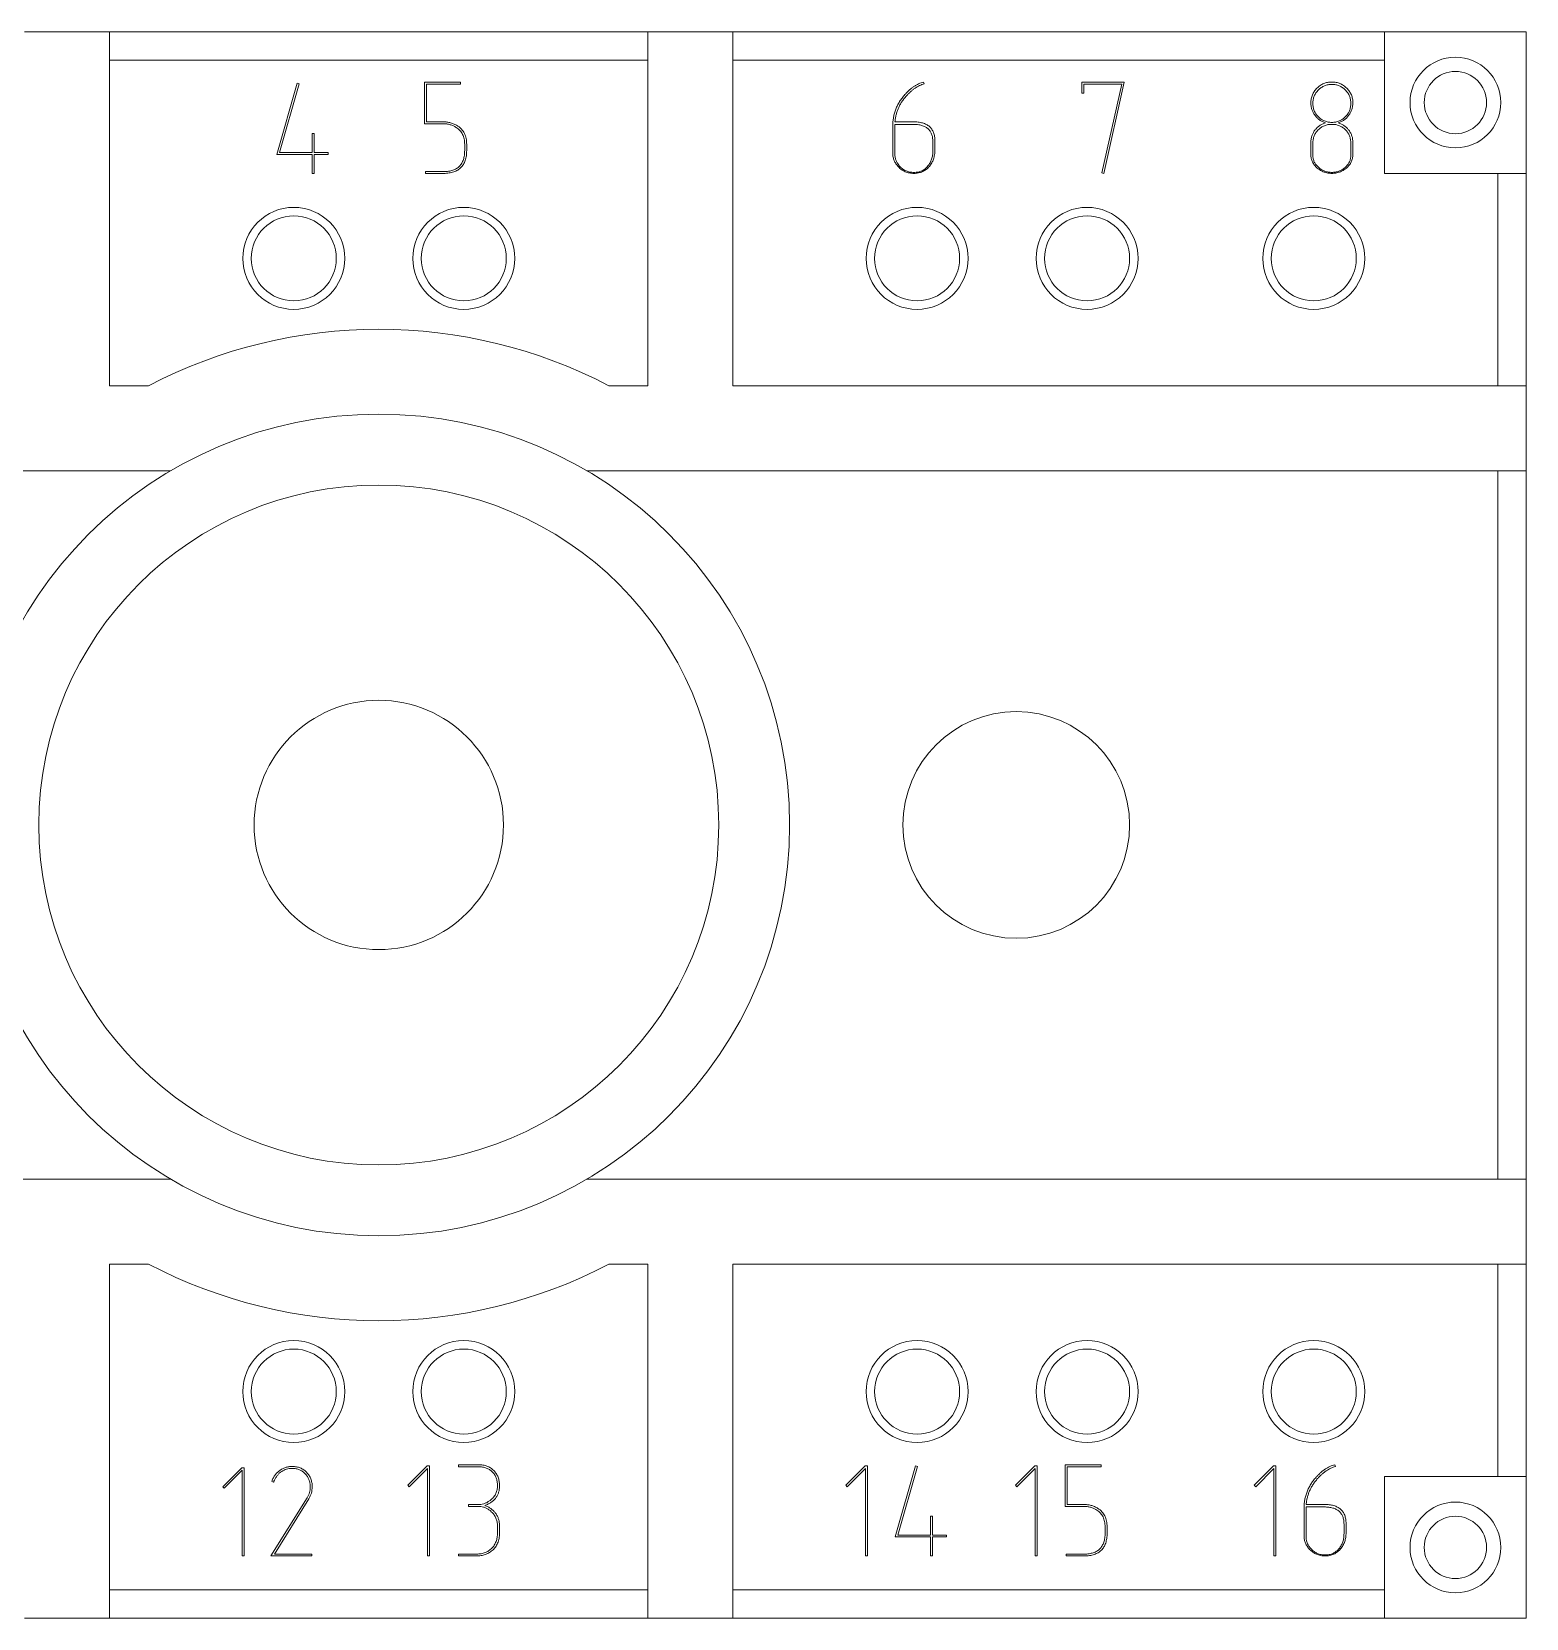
# Model space of a CAD drawing. Header units: millimetres. Extents: x 41350 to 54029, y 25852 to 34717.
# Drawn here: x 48284.49 to 48310.86, y 32006.9 to 32034.9 of the extents above; entities that cross this region are included whole.
import ezdxf

# ---------------------------------------------------------------- set-up
doc = ezdxf.new("R2010")
doc.units = ezdxf.units.MM
doc.layers.add('! NO PLOT !', color=7, linetype='Continuous', true_color=0xff75dd, plot=False)
doc.layers.add('000-PI-Oprema', color=30, linetype='Continuous', lineweight=5)

# ---------------------------------------------------------------- blocks, each defined once
blk = doc.blocks.new('SK 100 TAE 12')
at = {"layer": '000-PI-Oprema', "extrusion": (3.44509e-16, 1, -2.22045e-16)}
for p, q in [((-4.75, 14), (-6.25, 14)), ((4.75, 14), (-4.75, 14)), ((-4.75, 14), (-4.75, 13.5)), ((6.25, 14), (4.75, 14)), ((4.75, 13.5), (4.75, 14)), ((17.75, 14), (6.25, 14)), ((6.25, 14), (6.25, 13.5)), ((20.25, 14), (17.75, 14)), ((17.75, 11.5), (17.75, 14)), ((20.25, 11.5), (20.25, 14)), ((-4.75, 13.5), (-4.75, 7.75)), ((-4.75, 13.5), (4.75, 13.5)), ((4.75, 7.75), (4.75, 13.5)), ((6.25, 13.5), (6.25, 7.75)), ((6.25, 13.5), (17.75, 13.5)), ((-1.799, 11.834), (-1.44, 13.091)), ((-1.406, 13.081), (-1.754, 11.87)), ((-1.44, 13.091), (-1.406, 13.081)), ((0.809, 12.375), (0.809, 13.112)), ((0.809, 13.112), (1.445, 13.112)), ((1.445, 13.076), (0.845, 13.076)), ((0.845, 13.076), (0.845, 12.41)), ((1.445, 13.112), (1.445, 13.076)), ((9.615, 13.112), (9.625, 13.078)), ((12.408, 12.918), (12.408, 13.112)), ((12.408, 13.112), (13.155, 13.112)), ((12.444, 12.918), (12.408, 12.918)), ((12.444, 13.076), (12.444, 12.918)), ((13.111, 13.076), (12.444, 13.076)), ((12.761, 11.509), (13.111, 13.076)), ((13.155, 13.112), (12.796, 11.5)), ((1.136, 12.375), (0.809, 12.375)), ((0.845, 12.41), (1.136, 12.41)), ((9.071, 11.849), (9.071, 12.336)), ((9.108, 11.835), (9.108, 12.351)), ((9.109, 12.365), (9.427, 12.365)), ((9.11, 12.41), (9.427, 12.41)), ((-1.175, 12.204), (-1.14, 12.204)), ((-1.175, 11.87), (-1.175, 12.204)), ((-1.14, 12.204), (-1.14, 11.87)), ((9.778, 12.06), (9.778, 11.898)), ((9.814, 12.072), (9.814, 11.911)), ((16.448, 11.833), (16.448, 12.042)), ((17.191, 12.042), (17.191, 11.833)), ((-1.175, 11.834), (-1.799, 11.834)), ((-1.754, 11.87), (-1.175, 11.87)), ((-1.175, 11.5), (-1.175, 11.834)), ((-1.14, 11.87), (-0.894, 11.87)), ((-0.894, 11.834), (-1.14, 11.834)), ((-1.14, 11.834), (-1.14, 11.5)), ((-0.894, 11.87), (-0.894, 11.834)), ((1.516, 11.906), (1.516, 12.012)), ((1.552, 12.012), (1.552, 11.906)), ((16.485, 11.82), (16.485, 12.03)), ((17.155, 12.03), (17.155, 11.82)), ((-1.14, 11.5), (-1.175, 11.5)), ((0.827, 11.5), (0.827, 11.532)), ((0.827, 11.532), (1.146, 11.532)), ((1.146, 11.5), (0.827, 11.5)), ((12.796, 11.5), (12.761, 11.509)), ((20.25, 11.5), (17.75, 11.5)), ((19.75, 11.5), (19.75, 7.75)), ((20.25, 7.75), (20.25, 11.5)), ((-4.75, 7.75), (-4.062, 7.75)), ((4.062, 7.75), (4.75, 7.75)), ((6.25, 7.75), (19.75, 7.75)), ((19.75, 7.75), (20.25, 7.75)), ((20.25, 6.25), (20.25, 7.75)), ((-3.674, 6.25), (-19.75, 6.25)), ((19.75, 6.25), (3.674, 6.25)), ((20.25, 6.25), (19.75, 6.25)), ((19.75, 6.25), (19.75, -6.25)), ((20.25, -6.25), (20.25, 6.25)), ((-19.75, -6.25), (-3.674, -6.25)), ((3.674, -6.25), (19.75, -6.25)), ((19.75, -6.25), (20.25, -6.25)), ((20.25, -7.75), (20.25, -6.25)), ((-4.75, -7.75), (-4.75, -13.5)), ((-4.062, -7.75), (-4.75, -7.75)), ((4.75, -7.75), (4.062, -7.75)), ((4.75, -13.5), (4.75, -7.75)), ((19.75, -7.75), (6.25, -7.75)), ((6.25, -7.75), (6.25, -13.5)), ((20.25, -7.75), (19.75, -7.75)), ((19.75, -7.75), (19.75, -11.5)), ((20.25, -11.5), (20.25, -7.75)), ((-2.751, -11.678), (-2.417, -11.344)), ((-2.411, -11.386), (-2.728, -11.703)), ((-2.417, -11.344), (-2.376, -11.344)), ((-2.411, -12.9), (-2.411, -11.386)), ((-2.376, -11.344), (-2.376, -12.9)), ((0.511, -11.654), (0.852, -11.313)), ((0.858, -11.356), (0.535, -11.679)), ((0.852, -11.313), (0.894, -11.313)), ((0.858, -12.9), (0.858, -11.356)), ((0.894, -11.313), (0.894, -12.9)), ((1.408, -11.326), (1.408, -11.29)), ((1.408, -11.29), (1.76, -11.29)), ((1.76, -11.326), (1.408, -11.326)), ((8.242, -11.654), (8.582, -11.313)), ((8.588, -11.356), (8.266, -11.679)), ((8.582, -11.313), (8.624, -11.313)), ((8.588, -12.9), (8.588, -11.356)), ((8.624, -11.313), (8.624, -12.9)), ((9.115, -12.566), (9.474, -11.313)), ((9.507, -11.323), (9.161, -12.531)), ((9.474, -11.313), (9.507, -11.323)), ((11.234, -11.654), (11.575, -11.313)), ((11.581, -11.356), (11.258, -11.679)), ((11.575, -11.313), (11.617, -11.313)), ((11.581, -12.9), (11.581, -11.356)), ((11.617, -11.313), (11.617, -12.9)), ((12.112, -12.026), (12.112, -11.29)), ((12.112, -11.29), (12.747, -11.29)), ((12.747, -11.326), (12.148, -11.326)), ((12.148, -11.326), (12.148, -11.991)), ((12.747, -11.29), (12.747, -11.326)), ((15.451, -11.654), (15.791, -11.313)), ((15.797, -11.356), (15.475, -11.679)), ((15.791, -11.313), (15.833, -11.313)), ((15.797, -12.9), (15.797, -11.356)), ((15.833, -11.313), (15.833, -12.9)), ((16.872, -11.29), (16.881, -11.324)), ((-2.728, -11.703), (-2.751, -11.678)), ((-1.856, -11.6), (-1.889, -11.589)), ((0.535, -11.679), (0.511, -11.654)), ((8.266, -11.679), (8.242, -11.654)), ((11.258, -11.679), (11.234, -11.654)), ((15.475, -11.679), (15.451, -11.654)), ((20.25, -11.5), (17.75, -11.5)), ((17.75, -11.5), (17.75, -14)), ((20.25, -14), (20.25, -11.5)), ((-1.904, -12.9), (-1.264, -11.874)), ((-1.235, -11.891), (-1.842, -12.868)), ((1.584, -12.026), (1.584, -11.991)), ((1.584, -11.991), (1.801, -11.991)), ((1.801, -12.026), (1.584, -12.026)), ((12.439, -12.026), (12.112, -12.026)), ((12.148, -11.991), (12.439, -11.991)), ((16.366, -12.036), (16.684, -12.036)), ((16.367, -11.991), (16.684, -11.991)), ((9.738, -12.198), (9.773, -12.198)), ((9.738, -12.531), (9.738, -12.198)), ((9.773, -12.198), (9.773, -12.531)), ((16.329, -12.552), (16.329, -12.065)), ((16.365, -12.565), (16.365, -12.05)), ((2.095, -12.495), (2.095, -12.373)), ((2.131, -12.373), (2.131, -12.495)), ((9.738, -12.566), (9.115, -12.566)), ((9.161, -12.531), (9.738, -12.531)), ((9.738, -12.9), (9.738, -12.566)), ((9.773, -12.531), (10.019, -12.531)), ((10.019, -12.566), (9.773, -12.566)), ((9.773, -12.566), (9.773, -12.9)), ((10.019, -12.531), (10.019, -12.566)), ((12.818, -12.495), (12.818, -12.388)), ((12.854, -12.388), (12.854, -12.495)), ((17.034, -12.34), (17.034, -12.503)), ((17.07, -12.328), (17.07, -12.49)), ((-1.842, -12.868), (-1.181, -12.868)), ((-1.181, -12.868), (-1.181, -12.9)), ((1.408, -12.9), (1.408, -12.868)), ((1.408, -12.868), (1.726, -12.868)), ((12.13, -12.9), (12.13, -12.868)), ((12.13, -12.868), (12.448, -12.868)), ((-2.376, -12.9), (-2.411, -12.9)), ((-1.181, -12.9), (-1.904, -12.9)), ((0.894, -12.9), (0.858, -12.9)), ((1.726, -12.9), (1.408, -12.9)), ((8.624, -12.9), (8.588, -12.9)), ((9.773, -12.9), (9.738, -12.9)), ((11.617, -12.9), (11.581, -12.9)), ((12.448, -12.9), (12.13, -12.9)), ((15.833, -12.9), (15.797, -12.9)), ((4.75, -13.5), (-4.75, -13.5)), ((-4.75, -13.5), (-4.75, -14)), ((4.75, -14), (4.75, -13.5)), ((17.75, -13.5), (6.25, -13.5)), ((6.25, -13.5), (6.25, -14)), ((-6.25, -14), (-4.75, -14)), ((-4.75, -14), (4.75, -14)), ((4.75, -14), (6.25, -14)), ((6.25, -14), (17.75, -14)), ((17.75, -14), (20.25, -14))]:
    blk.add_line(p, q, dxfattribs=at)
at = {"layer": '000-PI-Oprema', "extrusion": (-9.86076e-32, -2.22045e-16, -1)}
for centre, radius in [((-19, 12.75), 0.8), ((1.5, 10), 0.9), ((-1.5, 10), 0.9), ((-9.5, 10), 0.9), ((-12.5, 10), 0.9), ((-16.5, 10), 0.9), ((-16.5, 10), 0.75), ((0, 0), 7.25), ((0, 0), 6), ((-11.25, 0), 2), ((1.5, -10), 0.9), ((-1.5, -10), 0.9), ((-9.5, -10), 0.9), ((-12.5, -10), 0.9), ((-16.5, -10), 0.9), ((-16.5, -10), 0.75), ((-19, -12.75), 0.8)]:
    blk.add_circle(centre, radius, dxfattribs=at)
at = {"layer": '000-PI-Oprema', "extrusion": (-7.39557e-32, -2.22045e-16, -1)}
for centre, radius in [((-19, 12.75), 0.55), ((0, 0), 2.2), ((-19, -12.75), 0.55)]:
    blk.add_circle(centre, radius, dxfattribs=at)
at = {"layer": '000-PI-Oprema', "extrusion": (-1.2326e-31, -2.22045e-16, -1)}
for centre in [(1.5, 10), (-1.5, 10), (-9.5, 10), (-12.5, 10), (1.5, -10), (-1.5, -10), (-9.5, -10), (-12.5, -10)]:
    blk.add_circle(centre, 0.75, dxfattribs=at)
at = {"layer": '000-PI-Oprema', "extrusion": (-4.93038e-32, -2.22045e-16, -1)}
blk.add_arc((0, 0), 8.75, 62.3396, 117.6604, dxfattribs=at)
at = {"layer": '000-PI-Oprema', "extrusion": (-9.86076e-32, -2.22045e-16, -1)}
blk.add_arc((0, 0), 8.75, 242.3396, 297.6604, dxfattribs=at)
at = {"layer": '000-PI-Oprema'}
for points, knots in [([(9.071, 12.336), (9.072, 12.362), (9.073, 12.413), (9.083, 12.489), (9.1, 12.562), (9.124, 12.633), (9.153, 12.702), (9.19, 12.768), (9.233, 12.831), (9.267, 12.87), (9.284, 12.89)], [0, 0, 0, 0, 0.0000780546, 0.0001542121, 0.000229115, 0.0003034386, 0.0003777309, 0.0004526204, 0.0005291195, 0.0006074634, 0.0006074634, 0.0006074634, 0.0006074634]), ([(9.284, 12.89), (9.296, 12.904), (9.321, 12.932), (9.361, 12.969), (9.401, 13.003), (9.442, 13.033), (9.484, 13.058), (9.527, 13.08), (9.57, 13.099), (9.6, 13.107), (9.615, 13.112)], [0, 0, 0, 0, 0.0000565103, 0.0001107507, 0.0001629673, 0.0002135808, 0.0002624314, 0.0003101649, 0.0003567596, 0.0004030344, 0.0004030344, 0.0004030344, 0.0004030344]), ([(9.625, 13.078), (9.611, 13.074), (9.584, 13.066), (9.544, 13.049), (9.503, 13.028), (9.464, 13.003), (9.425, 12.975), (9.386, 12.943), (9.348, 12.906), (9.323, 12.88), (9.311, 12.867)], [0, 0, 0, 0, 0.0000423216, 0.0000857842, 0.000130749, 0.0001770175, 0.000225168, 0.000275435, 0.0003280242, 0.0003831158, 0.0003831158, 0.0003831158, 0.0003831158]), ([(16.448, 12.743), (16.449, 12.755), (16.449, 12.78), (16.454, 12.816), (16.463, 12.851), (16.475, 12.885), (16.49, 12.917), (16.509, 12.948), (16.531, 12.976), (16.548, 12.994), (16.556, 13.003)], [0, 0, 0, 0, 0.0000372154, 0.000073322, 0.0001087061, 0.0001436442, 0.0001786246, 0.0002138693, 0.0002496423, 0.0002866323, 0.0002866323, 0.0002866323, 0.0002866323]), ([(16.485, 12.735), (16.485, 12.747), (16.485, 12.769), (16.49, 12.802), (16.497, 12.834), (16.508, 12.865), (16.522, 12.894), (16.539, 12.922), (16.558, 12.948), (16.574, 12.964), (16.581, 12.972)], [0, 0, 0, 0, 0.0000340589, 0.0000670028, 0.0000990835, 0.0001310374, 0.0001625765, 0.0001945247, 0.000226871, 0.0002601457, 0.0002601457, 0.0002601457, 0.0002601457]), ([(16.556, 13.003), (16.565, 13.012), (16.583, 13.029), (16.613, 13.051), (16.644, 13.07), (16.676, 13.085), (16.71, 13.097), (16.745, 13.106), (16.782, 13.11), (16.807, 13.111), (16.82, 13.112)], [0, 0, 0, 0, 0.0000377726, 0.0000746147, 0.0001105391, 0.0001463313, 0.0001820952, 0.0002183211, 0.0002552866, 0.0002933792, 0.0002933792, 0.0002933792, 0.0002933792]), ([(16.581, 12.972), (16.59, 12.98), (16.606, 12.996), (16.633, 13.015), (16.66, 13.033), (16.69, 13.046), (16.721, 13.057), (16.752, 13.065), (16.786, 13.07), (16.808, 13.07), (16.82, 13.07)], [0, 0, 0, 0, 0.0000338659, 0.0000667961, 0.0000990176, 0.0001312813, 0.0001629937, 0.0001955895, 0.0002286265, 0.0002627818, 0.0002627818, 0.0002627818, 0.0002627818]), ([(16.82, 13.112), (16.832, 13.111), (16.857, 13.111), (16.894, 13.105), (16.929, 13.097), (16.963, 13.085), (16.995, 13.07), (17.026, 13.051), (17.055, 13.029), (17.073, 13.012), (17.082, 13.003)], [0, 0, 0, 0, 0.000038066, 0.0000746535, 0.000110854, 0.0001462574, 0.0001820246, 0.0002179239, 0.0002544561, 0.0002919387, 0.0002919387, 0.0002919387, 0.0002919387]), ([(16.82, 13.07), (16.831, 13.07), (16.854, 13.07), (16.887, 13.065), (16.919, 13.057), (16.949, 13.046), (16.978, 13.033), (17.006, 13.015), (17.033, 12.996), (17.048, 12.98), (17.057, 12.972)], [0, 0, 0, 0, 0.0000342422, 0.0000673633, 0.0000996996, 0.0001314927, 0.0001635196, 0.0001958232, 0.0002285552, 0.000262248, 0.000262248, 0.000262248, 0.000262248]), ([(17.057, 12.972), (17.064, 12.964), (17.08, 12.948), (17.1, 12.922), (17.117, 12.894), (17.131, 12.865), (17.141, 12.834), (17.149, 12.803), (17.154, 12.769), (17.155, 12.747), (17.155, 12.735)], [0, 0, 0, 0, 0.0000336461, 0.0000663327, 0.0000985914, 0.0001302563, 0.0001623376, 0.000194629, 0.0002277043, 0.000261899, 0.000261899, 0.000261899, 0.000261899]), ([(17.082, 13.003), (17.09, 12.994), (17.108, 12.977), (17.13, 12.947), (17.149, 12.917), (17.164, 12.885), (17.176, 12.851), (17.185, 12.816), (17.19, 12.78), (17.19, 12.755), (17.191, 12.743)], [0, 0, 0, 0, 0.0000372142, 0.0000729749, 0.0001083903, 0.0001433586, 0.0001784025, 0.0002137744, 0.0002498687, 0.0002870713, 0.0002870713, 0.0002870713, 0.0002870713]), ([(9.311, 12.867), (9.296, 12.849), (9.268, 12.816), (9.23, 12.762), (9.197, 12.708), (9.17, 12.651), (9.147, 12.593), (9.129, 12.534), (9.117, 12.473), (9.112, 12.431), (9.11, 12.41)], [0, 0, 0, 0, 0.0000668775, 0.0001318748, 0.0001953554, 0.0002577096, 0.0003196779, 0.0003817059, 0.0004434728, 0.0005062393, 0.0005062393, 0.0005062393, 0.0005062393]), ([(16.519, 12.525), (16.508, 12.542), (16.487, 12.575), (16.465, 12.628), (16.451, 12.685), (16.449, 12.723), (16.448, 12.743)], [0, 0, 0, 0, 0.0000594239, 0.0001167174, 0.0001740636, 0.0002324412, 0.0002324412, 0.0002324412, 0.0002324412]), ([(16.581, 12.497), (16.574, 12.505), (16.558, 12.521), (16.539, 12.548), (16.522, 12.576), (16.508, 12.605), (16.497, 12.636), (16.49, 12.668), (16.485, 12.701), (16.485, 12.724), (16.485, 12.735)], [0, 0, 0, 0, 0.0000336944, 0.0000664786, 0.0000985791, 0.0001309053, 0.000162679, 0.000195256, 0.000228357, 0.0002625783, 0.0002625783, 0.0002625783, 0.0002625783]), ([(17.155, 12.735), (17.155, 12.724), (17.154, 12.701), (17.149, 12.668), (17.142, 12.636), (17.131, 12.605), (17.117, 12.576), (17.1, 12.548), (17.08, 12.521), (17.064, 12.505), (17.057, 12.497)], [0, 0, 0, 0, 0.0000342316, 0.0000673425, 0.0001000112, 0.0001317944, 0.0001641302, 0.0001964238, 0.0002294275, 0.0002633691, 0.0002633691, 0.0002633691, 0.0002633691]), ([(17.191, 12.743), (17.19, 12.723), (17.188, 12.684), (17.174, 12.628), (17.152, 12.574), (17.13, 12.542), (17.119, 12.525)], [0, 0, 0, 0, 0.0000587965, 0.0001161799, 0.0001739752, 0.000233208, 0.000233208, 0.000233208, 0.000233208]), ([(1.136, 12.41), (1.159, 12.409), (1.203, 12.407), (1.268, 12.394), (1.33, 12.372), (1.368, 12.351), (1.387, 12.34)], [0, 0, 0, 0, 0.0000674104, 0.0001328253, 0.0001978972, 0.0002634673, 0.0002634673, 0.0002634673, 0.0002634673]), ([(1.368, 12.31), (1.351, 12.32), (1.317, 12.341), (1.259, 12.36), (1.199, 12.373), (1.157, 12.375), (1.136, 12.375)], [0, 0, 0, 0, 0.0000598354, 0.0001194054, 0.0001806134, 0.0002442159, 0.0002442159, 0.0002442159, 0.0002442159]), ([(1.387, 12.34), (1.401, 12.331), (1.426, 12.314), (1.46, 12.281), (1.488, 12.246), (1.511, 12.206), (1.53, 12.163), (1.542, 12.116), (1.55, 12.065), (1.551, 12.03), (1.552, 12.012)], [0, 0, 0, 0, 0.0000471322, 0.0000926523, 0.000137466, 0.0001823954, 0.0002282457, 0.0002763581, 0.0003268874, 0.0003803941, 0.0003803941, 0.0003803941, 0.0003803941]), ([(9.108, 12.351), (9.108, 12.353), (9.108, 12.358), (9.108, 12.363), (9.109, 12.365)], [0, 0, 0, 0, 0.00000674859, 0.00001423096, 0.00001423096, 0.00001423096, 0.00001423096]), ([(9.427, 12.41), (9.443, 12.41), (9.473, 12.41), (9.517, 12.406), (9.558, 12.399), (9.596, 12.39), (9.631, 12.378), (9.663, 12.364), (9.691, 12.347), (9.718, 12.327), (9.74, 12.304), (9.76, 12.279), (9.777, 12.251), (9.79, 12.22), (9.801, 12.187), (9.808, 12.151), (9.813, 12.113), (9.814, 12.086), (9.814, 12.072)], [0, 0, 0, 0, 0.0000463449, 0.0000896823, 0.0001305871, 0.00016923, 0.0002055192, 0.0002399074, 0.0002729495, 0.0003052376, 0.0003367535, 0.0003682128, 0.0004001711, 0.0004331666, 0.0004674598, 0.0005036624, 0.0005418371, 0.0005822192, 0.0005822192, 0.0005822192, 0.0005822192]), ([(9.427, 12.365), (9.441, 12.365), (9.469, 12.365), (9.509, 12.361), (9.546, 12.355), (9.58, 12.347), (9.612, 12.336), (9.641, 12.323), (9.667, 12.307), (9.691, 12.29), (9.711, 12.269), (9.729, 12.246), (9.744, 12.221), (9.757, 12.194), (9.766, 12.164), (9.773, 12.131), (9.777, 12.097), (9.778, 12.073), (9.778, 12.06)], [0, 0, 0, 0, 0.0000423128, 0.0000819494, 0.0001190956, 0.0001543188, 0.0001874253, 0.0002188153, 0.0002488604, 0.0002780474, 0.0003067125, 0.0003353408, 0.0003641163, 0.0003942521, 0.0004253538, 0.0004578524, 0.000492614, 0.0005293007, 0.0005293007, 0.0005293007, 0.0005293007]), ([(16.448, 12.042), (16.449, 12.062), (16.451, 12.102), (16.464, 12.159), (16.486, 12.212), (16.517, 12.261), (16.555, 12.305), (16.599, 12.342), (16.65, 12.372), (16.687, 12.385), (16.706, 12.392)], [0, 0, 0, 0, 0.0000595555, 0.0001169396, 0.0001732093, 0.0002303669, 0.0002876734, 0.000344337, 0.0004018501, 0.0004616417, 0.0004616417, 0.0004616417, 0.0004616417]), ([(16.485, 12.03), (16.485, 12.042), (16.485, 12.065), (16.49, 12.099), (16.497, 12.131), (16.508, 12.162), (16.521, 12.192), (16.538, 12.219), (16.558, 12.245), (16.58, 12.27), (16.605, 12.292), (16.631, 12.312), (16.658, 12.329), (16.688, 12.342), (16.719, 12.353), (16.751, 12.36), (16.785, 12.365), (16.808, 12.365), (16.82, 12.365)], [0, 0, 0, 0, 0.0000348906, 0.000068656, 0.0001015432, 0.0001336173, 0.0001656178, 0.000197686, 0.000229872, 0.0002630352, 0.0002961985, 0.0003283844, 0.0003604527, 0.0003925982, 0.000424558, 0.0004574452, 0.0004912106, 0.0005261012, 0.0005261012, 0.0005261012, 0.0005261012]), ([(16.706, 12.392), (16.687, 12.399), (16.651, 12.412), (16.601, 12.442), (16.556, 12.479), (16.531, 12.51), (16.519, 12.525)], [0, 0, 0, 0, 0.0000588497, 0.0001168557, 0.0001743546, 0.0002338156, 0.0002338156, 0.0002338156, 0.0002338156]), ([(16.82, 12.4), (16.808, 12.4), (16.786, 12.401), (16.752, 12.406), (16.72, 12.413), (16.69, 12.424), (16.661, 12.438), (16.633, 12.455), (16.606, 12.474), (16.59, 12.489), (16.581, 12.497)], [0, 0, 0, 0, 0.0000340518, 0.0000669888, 0.0000994043, 0.0001310206, 0.0001631866, 0.0001951281, 0.0002277498, 0.0002612773, 0.0002612773, 0.0002612773, 0.0002612773]), ([(17.057, 12.497), (17.048, 12.489), (17.032, 12.474), (17.006, 12.454), (16.978, 12.438), (16.949, 12.424), (16.919, 12.413), (16.887, 12.406), (16.854, 12.401), (16.831, 12.4), (16.82, 12.4)], [0, 0, 0, 0, 0.0000334493, 0.0000659654, 0.0000980812, 0.0001301039, 0.0001618927, 0.0001941418, 0.0002272586, 0.0002614962, 0.0002614962, 0.0002614962, 0.0002614962]), ([(16.82, 12.365), (16.831, 12.365), (16.854, 12.365), (16.888, 12.36), (16.921, 12.353), (16.952, 12.342), (16.981, 12.329), (17.009, 12.312), (17.035, 12.292), (17.06, 12.27), (17.082, 12.245), (17.101, 12.219), (17.118, 12.192), (17.132, 12.162), (17.142, 12.131), (17.149, 12.099), (17.154, 12.065), (17.155, 12.042), (17.155, 12.03)], [0, 0, 0, 0, 0.0000349008, 0.0000686761, 0.0001015729, 0.0001335421, 0.0001656969, 0.0001977746, 0.0002299699, 0.0002631428, 0.0002963158, 0.0003285111, 0.0003605888, 0.0003927436, 0.0004247128, 0.0004576096, 0.0004913849, 0.0005262857, 0.0005262857, 0.0005262857, 0.0005262857]), ([(17.119, 12.525), (17.107, 12.51), (17.083, 12.479), (17.038, 12.442), (16.989, 12.411), (16.952, 12.399), (16.933, 12.392)], [0, 0, 0, 0, 0.0000588303, 0.0001158429, 0.0001736014, 0.000233171, 0.000233171, 0.000233171, 0.000233171]), ([(16.933, 12.392), (16.952, 12.385), (16.989, 12.372), (17.04, 12.342), (17.084, 12.305), (17.122, 12.261), (17.153, 12.212), (17.175, 12.159), (17.188, 12.102), (17.19, 12.062), (17.191, 12.042)], [0, 0, 0, 0, 0.000059547, 0.0001171269, 0.0001732899, 0.0002303621, 0.0002872859, 0.0003433255, 0.0004004749, 0.0004597868, 0.0004597868, 0.0004597868, 0.0004597868]), ([(1.516, 12.012), (1.515, 12.029), (1.515, 12.061), (1.507, 12.106), (1.496, 12.149), (1.48, 12.188), (1.459, 12.224), (1.433, 12.256), (1.403, 12.286), (1.38, 12.302), (1.368, 12.31)], [0, 0, 0, 0, 0.0000486944, 0.0000943651, 0.0001378059, 0.0001798377, 0.0002205906, 0.0002614972, 0.000302634, 0.0003455031, 0.0003455031, 0.0003455031, 0.0003455031]), ([(1.552, 11.906), (1.551, 11.889), (1.551, 11.857), (1.546, 11.811), (1.538, 11.769), (1.527, 11.729), (1.513, 11.692), (1.495, 11.658), (1.475, 11.628), (1.451, 11.601), (1.423, 11.577), (1.393, 11.556), (1.36, 11.539), (1.323, 11.525), (1.283, 11.513), (1.24, 11.506), (1.194, 11.501), (1.162, 11.5), (1.146, 11.5)], [0, 0, 0, 0, 0.0000486164, 0.0000939813, 0.0001369781, 0.0001772702, 0.0002160285, 0.0002530891, 0.0002890654, 0.0003244869, 0.0003599085, 0.0003958847, 0.0004329454, 0.00047125, 0.0005119736, 0.0005549704, 0.0006003353, 0.0006489517, 0.0006489517, 0.0006489517, 0.0006489517]), ([(1.146, 11.532), (1.161, 11.533), (1.19, 11.533), (1.232, 11.537), (1.271, 11.545), (1.307, 11.555), (1.341, 11.568), (1.372, 11.584), (1.399, 11.603), (1.424, 11.625), (1.445, 11.65), (1.464, 11.678), (1.48, 11.709), (1.494, 11.743), (1.503, 11.779), (1.511, 11.819), (1.515, 11.861), (1.515, 11.891), (1.516, 11.906)], [0, 0, 0, 0, 0.00004431, 0.0000859997, 0.0001253619, 0.0001626347, 0.0001981422, 0.0002322584, 0.0002653153, 0.0002976867, 0.0003303223, 0.0003634687, 0.0003978968, 0.0004334042, 0.0004709215, 0.000510629, 0.0005526684, 0.0005976811, 0.0005976811, 0.0005976811, 0.0005976811]), ([(9.17, 11.616), (9.162, 11.624), (9.146, 11.641), (9.127, 11.669), (9.109, 11.697), (9.095, 11.726), (9.085, 11.756), (9.077, 11.786), (9.072, 11.817), (9.072, 11.838), (9.071, 11.849)], [0, 0, 0, 0, 0.0000352728, 0.0000691108, 0.000101964, 0.0001339147, 0.0001652809, 0.0001964857, 0.0002281006, 0.0002597634, 0.0002597634, 0.0002597634, 0.0002597634]), ([(9.196, 11.623), (9.189, 11.631), (9.175, 11.647), (9.157, 11.672), (9.142, 11.698), (9.129, 11.724), (9.12, 11.751), (9.113, 11.778), (9.108, 11.807), (9.108, 11.826), (9.108, 11.835)], [0, 0, 0, 0, 0.000031739, 0.0000627831, 0.0000925645, 0.0001213138, 0.0001499555, 0.0001781199, 0.0002064962, 0.0002352959, 0.0002352959, 0.0002352959, 0.0002352959]), ([(9.778, 11.898), (9.778, 11.884), (9.777, 11.859), (9.773, 11.821), (9.766, 11.785), (9.757, 11.751), (9.745, 11.718), (9.73, 11.688), (9.712, 11.658), (9.699, 11.641), (9.692, 11.632)], [0, 0, 0, 0, 0.0000394396, 0.0000772804, 0.0001137726, 0.000149183, 0.0001836771, 0.0002179806, 0.0002515954, 0.0002856129, 0.0002856129, 0.0002856129, 0.0002856129]), ([(9.814, 11.911), (9.813, 11.897), (9.813, 11.869), (9.808, 11.828), (9.8, 11.79), (9.79, 11.752), (9.776, 11.717), (9.76, 11.684), (9.74, 11.652), (9.724, 11.633), (9.717, 11.623)], [0, 0, 0, 0, 0.0000422312, 0.0000829272, 0.0001223673, 0.0001606616, 0.0001984017, 0.0002356773, 0.0002729731, 0.0003104287, 0.0003104287, 0.0003104287, 0.0003104287]), ([(16.563, 11.593), (16.554, 11.601), (16.536, 11.617), (16.513, 11.644), (16.493, 11.672), (16.477, 11.701), (16.464, 11.732), (16.455, 11.764), (16.449, 11.798), (16.449, 11.821), (16.448, 11.833)], [0, 0, 0, 0, 0.000036562, 0.0000714196, 0.000105259, 0.0001386184, 0.0001712588, 0.0002045291, 0.0002379921, 0.000272839, 0.000272839, 0.000272839, 0.000272839]), ([(16.588, 11.602), (16.58, 11.609), (16.564, 11.623), (16.543, 11.648), (16.524, 11.673), (16.51, 11.7), (16.498, 11.728), (16.49, 11.757), (16.486, 11.788), (16.485, 11.809), (16.485, 11.82)], [0, 0, 0, 0, 0.0000329233, 0.0000646462, 0.0000954497, 0.0001255684, 0.0001552762, 0.0001856249, 0.0002162728, 0.0002480349, 0.0002480349, 0.0002480349, 0.0002480349]), ([(17.155, 11.82), (17.154, 11.809), (17.154, 11.788), (17.149, 11.758), (17.141, 11.729), (17.129, 11.701), (17.115, 11.674), (17.097, 11.649), (17.076, 11.625), (17.06, 11.61), (17.052, 11.603)], [0, 0, 0, 0, 0.0000313904, 0.0000616709, 0.0000913224, 0.0001210115, 0.0001511113, 0.0001816913, 0.0002133942, 0.000246278, 0.000246278, 0.000246278, 0.000246278]), ([(17.191, 11.833), (17.19, 11.821), (17.19, 11.798), (17.184, 11.764), (17.175, 11.732), (17.163, 11.701), (17.146, 11.672), (17.127, 11.644), (17.103, 11.617), (17.085, 11.601), (17.076, 11.593)], [0, 0, 0, 0, 0.0000349928, 0.0000685959, 0.0001020055, 0.0001347825, 0.0001682816, 0.0002022626, 0.0002372661, 0.0002739812, 0.0002739812, 0.0002739812, 0.0002739812]), ([(9.443, 11.5), (9.429, 11.5), (9.403, 11.501), (9.364, 11.506), (9.327, 11.516), (9.292, 11.529), (9.259, 11.544), (9.227, 11.565), (9.197, 11.588), (9.179, 11.606), (9.17, 11.616)], [0, 0, 0, 0, 0.0000396729, 0.0000782644, 0.0001155243, 0.0001524725, 0.0001890257, 0.0002259073, 0.000263594, 0.0003020433, 0.0003020433, 0.0003020433, 0.0003020433]), ([(9.443, 11.517), (9.431, 11.517), (9.407, 11.518), (9.372, 11.523), (9.339, 11.531), (9.307, 11.543), (9.277, 11.558), (9.248, 11.576), (9.221, 11.598), (9.204, 11.615), (9.196, 11.623)], [0, 0, 0, 0, 0.0000358931, 0.0000703391, 0.0001043521, 0.0001377141, 0.0001711944, 0.0002045398, 0.0002390664, 0.0002746068, 0.0002746068, 0.0002746068, 0.0002746068]), ([(9.692, 11.632), (9.684, 11.622), (9.668, 11.604), (9.642, 11.581), (9.614, 11.561), (9.584, 11.544), (9.551, 11.532), (9.517, 11.523), (9.481, 11.518), (9.456, 11.517), (9.443, 11.517)], [0, 0, 0, 0, 0.0000359843, 0.0000707096, 0.0001049656, 0.0001387587, 0.0001731616, 0.0002082561, 0.0002446344, 0.0002827835, 0.0002827835, 0.0002827835, 0.0002827835]), ([(9.717, 11.623), (9.708, 11.613), (9.691, 11.594), (9.661, 11.569), (9.63, 11.547), (9.596, 11.53), (9.561, 11.517), (9.523, 11.507), (9.484, 11.501), (9.457, 11.5), (9.443, 11.5)], [0, 0, 0, 0, 0.0000390353, 0.0000769258, 0.0001143572, 0.0001511378, 0.0001887338, 0.0002268356, 0.0002663004, 0.0003074565, 0.0003074565, 0.0003074565, 0.0003074565]), ([(16.82, 11.5), (16.808, 11.5), (16.784, 11.501), (16.748, 11.505), (16.714, 11.513), (16.682, 11.523), (16.65, 11.536), (16.62, 11.552), (16.591, 11.571), (16.572, 11.586), (16.563, 11.593)], [0, 0, 0, 0, 0.000036278, 0.0000717195, 0.000106644, 0.0001409261, 0.0001747165, 0.0002092116, 0.0002441054, 0.0002792965, 0.0002792965, 0.0002792965, 0.0002792965]), ([(16.82, 11.517), (16.809, 11.517), (16.788, 11.518), (16.757, 11.521), (16.727, 11.528), (16.697, 11.537), (16.669, 11.55), (16.641, 11.564), (16.614, 11.582), (16.597, 11.595), (16.588, 11.602)], [0, 0, 0, 0, 0.0000316449, 0.0000627934, 0.0000937307, 0.0001246251, 0.0001555011, 0.0001868012, 0.0002189209, 0.000251884, 0.000251884, 0.000251884, 0.000251884]), ([(17.052, 11.603), (17.043, 11.596), (17.026, 11.582), (16.999, 11.565), (16.971, 11.55), (16.943, 11.538), (16.913, 11.528), (16.883, 11.522), (16.851, 11.518), (16.83, 11.517), (16.82, 11.517)], [0, 0, 0, 0, 0.0000331972, 0.000065335, 0.0000968196, 0.000127713, 0.0001587328, 0.0001900344, 0.0002212005, 0.0002532182, 0.0002532182, 0.0002532182, 0.0002532182]), ([(17.076, 11.593), (17.067, 11.586), (17.048, 11.571), (17.019, 11.552), (16.988, 11.536), (16.957, 11.523), (16.924, 11.513), (16.89, 11.505), (16.855, 11.501), (16.832, 11.5), (16.82, 11.5)], [0, 0, 0, 0, 0.0000355118, 0.0000707426, 0.0001049618, 0.0001391198, 0.0001734406, 0.000208057, 0.0002431853, 0.0002791487, 0.0002791487, 0.0002791487, 0.0002791487]), ([(-1.889, -11.589), (-1.882, -11.57), (-1.869, -11.533), (-1.838, -11.481), (-1.8, -11.435), (-1.769, -11.409), (-1.753, -11.396)], [0, 0, 0, 0, 0.0000603825, 0.0001193681, 0.000179182, 0.0002406159, 0.0002406159, 0.0002406159, 0.0002406159]), ([(-1.526, -11.357), (-1.544, -11.357), (-1.578, -11.358), (-1.627, -11.368), (-1.672, -11.384), (-1.714, -11.407), (-1.752, -11.436), (-1.785, -11.472), (-1.816, -11.514), (-1.832, -11.545), (-1.841, -11.562)], [0, 0, 0, 0, 0.0000516252, 0.0001003379, 0.0001473893, 0.0001938093, 0.0002406041, 0.0002889617, 0.0003398826, 0.0003940067, 0.0003940067, 0.0003940067, 0.0003940067]), ([(-1.753, -11.396), (-1.736, -11.385), (-1.703, -11.362), (-1.647, -11.339), (-1.588, -11.324), (-1.547, -11.322), (-1.526, -11.321)], [0, 0, 0, 0, 0.0000610371, 0.0001211036, 0.0001809679, 0.0002431002, 0.0002431002, 0.0002431002, 0.0002431002]), ([(-1.526, -11.321), (-1.514, -11.322), (-1.489, -11.323), (-1.453, -11.327), (-1.418, -11.335), (-1.386, -11.347), (-1.355, -11.361), (-1.326, -11.379), (-1.298, -11.4), (-1.282, -11.416), (-1.273, -11.424)], [0, 0, 0, 0, 0.0000380362, 0.0000742257, 0.0001096552, 0.0001443832, 0.0001782251, 0.0002124809, 0.0002467847, 0.0002820543, 0.0002820543, 0.0002820543, 0.0002820543]), ([(-1.209, -11.68), (-1.209, -11.669), (-1.21, -11.647), (-1.214, -11.614), (-1.221, -11.584), (-1.231, -11.554), (-1.244, -11.526), (-1.259, -11.498), (-1.278, -11.473), (-1.299, -11.449), (-1.322, -11.428), (-1.347, -11.409), (-1.373, -11.393), (-1.401, -11.379), (-1.43, -11.369), (-1.461, -11.362), (-1.493, -11.357), (-1.515, -11.357), (-1.526, -11.357)], [0, 0, 0, 0, 0.0000334561, 0.000065771, 0.000097284, 0.0001281247, 0.0001588128, 0.000189375, 0.000220463, 0.0002522013, 0.0002838947, 0.0003146351, 0.0003452496, 0.00037546, 0.0004060843, 0.0004372619, 0.0004696228, 0.0005027345, 0.0005027345, 0.0005027345, 0.0005027345]), ([(-1.273, -11.424), (-1.265, -11.433), (-1.25, -11.45), (-1.23, -11.478), (-1.213, -11.509), (-1.199, -11.54), (-1.188, -11.573), (-1.181, -11.607), (-1.175, -11.643), (-1.175, -11.668), (-1.175, -11.68)], [0, 0, 0, 0, 0.0000350233, 0.0000694283, 0.000103441, 0.0001374537, 0.0001716361, 0.0002066594, 0.0002425573, 0.0002798803, 0.0002798803, 0.0002798803, 0.0002798803]), ([(1.76, -11.29), (1.774, -11.291), (1.8, -11.292), (1.839, -11.296), (1.875, -11.304), (1.91, -11.315), (1.942, -11.33), (1.973, -11.348), (2.002, -11.368), (2.028, -11.392), (2.052, -11.419), (2.073, -11.447), (2.091, -11.478), (2.106, -11.51), (2.117, -11.545), (2.125, -11.581), (2.13, -11.619), (2.13, -11.645), (2.131, -11.659)], [0, 0, 0, 0, 0.0000398161, 0.0000777725, 0.0001142568, 0.0001497894, 0.0001849343, 0.0002196453, 0.0002544071, 0.0002897317, 0.0003250563, 0.000359741, 0.000394452, 0.0004292785, 0.0004645876, 0.000501072, 0.0005390283, 0.0005784959, 0.0005784959, 0.0005784959, 0.0005784959]), ([(2.003, -11.416), (1.995, -11.409), (1.98, -11.394), (1.954, -11.376), (1.926, -11.361), (1.897, -11.348), (1.865, -11.338), (1.832, -11.331), (1.797, -11.327), (1.773, -11.326), (1.76, -11.326)], [0, 0, 0, 0, 0.0000317121, 0.0000628226, 0.0000943992, 0.000126299, 0.0001587551, 0.0001926411, 0.0002278036, 0.0002645008, 0.0002645008, 0.0002645008, 0.0002645008]), ([(2.095, -11.659), (2.095, -11.647), (2.094, -11.622), (2.09, -11.587), (2.082, -11.554), (2.073, -11.523), (2.059, -11.493), (2.044, -11.465), (2.025, -11.439), (2.01, -11.424), (2.003, -11.416)], [0, 0, 0, 0, 0.0000369402, 0.0000723356, 0.0001061754, 0.0001389523, 0.0001712062, 0.000202992, 0.0002350107, 0.0002671707, 0.0002671707, 0.0002671707, 0.0002671707]), ([(16.541, -11.511), (16.553, -11.498), (16.578, -11.47), (16.618, -11.432), (16.658, -11.399), (16.699, -11.369), (16.741, -11.344), (16.784, -11.322), (16.827, -11.304), (16.857, -11.295), (16.872, -11.29)], [0, 0, 0, 0, 0.0000564376, 0.0001106082, 0.0001627577, 0.0002133061, 0.0002620938, 0.0003097658, 0.0003563007, 0.0004025158, 0.0004025158, 0.0004025158, 0.0004025158]), ([(16.881, -11.324), (16.868, -11.328), (16.84, -11.336), (16.8, -11.353), (16.76, -11.374), (16.721, -11.398), (16.682, -11.427), (16.643, -11.459), (16.605, -11.495), (16.58, -11.522), (16.568, -11.535)], [0, 0, 0, 0, 0.0000422681, 0.0000856757, 0.0001305837, 0.0001767936, 0.0002248833, 0.0002750866, 0.0003276094, 0.0003826312, 0.0003826312, 0.0003826312, 0.0003826312]), ([(-1.841, -11.562), (-1.843, -11.565), (-1.846, -11.572), (-1.85, -11.582), (-1.853, -11.591), (-1.855, -11.597), (-1.856, -11.6)], [0, 0, 0, 0, 0.00001196754, 0.00002287392, 0.00003243508, 0.00004122636, 0.00004122636, 0.00004122636, 0.00004122636]), ([(-1.264, -11.874), (-1.255, -11.859), (-1.239, -11.829), (-1.221, -11.781), (-1.211, -11.731), (-1.21, -11.697), (-1.209, -11.68)], [0, 0, 0, 0, 0.0000517051, 0.0001023315, 0.0001523026, 0.00020345, 0.00020345, 0.00020345, 0.00020345]), ([(-1.175, -11.68), (-1.176, -11.699), (-1.177, -11.736), (-1.188, -11.791), (-1.207, -11.843), (-1.225, -11.875), (-1.235, -11.891)], [0, 0, 0, 0, 0.0000563604, 0.0001116362, 0.0001663203, 0.0002217549, 0.0002217549, 0.0002217549, 0.0002217549]), ([(2.131, -11.659), (2.13, -11.68), (2.129, -11.72), (2.116, -11.777), (2.096, -11.83), (2.067, -11.877), (2.03, -11.919), (1.984, -11.955), (1.931, -11.986), (1.891, -12.001), (1.87, -12.009)], [0, 0, 0, 0, 0.0000614292, 0.0001191501, 0.0001740585, 0.0002280165, 0.0002823632, 0.00033921, 0.0003996563, 0.0004653032, 0.0004653032, 0.0004653032, 0.0004653032]), ([(1.984, -11.906), (1.993, -11.898), (2.01, -11.882), (2.033, -11.856), (2.052, -11.827), (2.068, -11.797), (2.08, -11.765), (2.089, -11.731), (2.094, -11.696), (2.095, -11.671), (2.095, -11.659)], [0, 0, 0, 0, 0.0000357805, 0.0000701491, 0.0001039896, 0.0001380015, 0.0001716938, 0.0002063451, 0.0002424544, 0.0002796285, 0.0002796285, 0.0002796285, 0.0002796285]), ([(16.329, -12.065), (16.329, -12.039), (16.33, -11.988), (16.341, -11.912), (16.357, -11.839), (16.381, -11.768), (16.411, -11.7), (16.447, -11.634), (16.49, -11.571), (16.524, -11.531), (16.541, -11.511)], [0, 0, 0, 0, 0.0000779545, 0.0001540143, 0.0002288212, 0.0003030495, 0.0003772465, 0.00045204, 0.000528441, 0.0006066844, 0.0006066844, 0.0006066844, 0.0006066844]), ([(16.568, -11.535), (16.553, -11.552), (16.525, -11.586), (16.487, -11.639), (16.455, -11.694), (16.427, -11.75), (16.404, -11.808), (16.386, -11.868), (16.374, -11.929), (16.369, -11.97), (16.367, -11.991)], [0, 0, 0, 0, 0.0000667924, 0.0001317069, 0.0001951068, 0.0002573816, 0.0003192711, 0.0003812201, 0.0004429084, 0.000505595, 0.000505595, 0.000505595, 0.000505595]), ([(1.801, -11.991), (1.818, -11.988), (1.851, -11.981), (1.899, -11.961), (1.944, -11.937), (1.97, -11.916), (1.984, -11.906)], [0, 0, 0, 0, 0.0000520525, 0.0001026732, 0.0001529855, 0.0002040414, 0.0002040414, 0.0002040414, 0.0002040414]), ([(1.986, -12.12), (1.972, -12.107), (1.944, -12.084), (1.898, -12.056), (1.85, -12.036), (1.817, -12.029), (1.801, -12.026)], [0, 0, 0, 0, 0.0000564179, 0.0001093215, 0.0001602942, 0.0002105469, 0.0002105469, 0.0002105469, 0.0002105469]), ([(1.87, -12.009), (1.89, -12.017), (1.928, -12.032), (1.98, -12.064), (2.025, -12.103), (2.063, -12.147), (2.094, -12.197), (2.116, -12.252), (2.129, -12.311), (2.13, -12.352), (2.131, -12.373)], [0, 0, 0, 0, 0.0000627152, 0.0001227208, 0.000180693, 0.0002384363, 0.0002959135, 0.0003533907, 0.0004126571, 0.0004745649, 0.0004745649, 0.0004745649, 0.0004745649]), ([(12.439, -11.991), (12.461, -11.992), (12.506, -11.994), (12.57, -12.007), (12.632, -12.029), (12.67, -12.05), (12.69, -12.061)], [0, 0, 0, 0, 0.0000673255, 0.0001326581, 0.0001976481, 0.0002631355, 0.0002631355, 0.0002631355, 0.0002631355]), ([(12.67, -12.091), (12.653, -12.081), (12.619, -12.061), (12.562, -12.041), (12.502, -12.028), (12.46, -12.026), (12.439, -12.026)], [0, 0, 0, 0, 0.0000597599, 0.0001192546, 0.0001803854, 0.0002439076, 0.0002439076, 0.0002439076, 0.0002439076]), ([(16.365, -12.05), (16.365, -12.048), (16.365, -12.043), (16.366, -12.038), (16.366, -12.036)], [0, 0, 0, 0, 0.00000674006, 0.00001421296, 0.00001421296, 0.00001421296, 0.00001421296]), ([(16.684, -11.991), (16.7, -11.991), (16.73, -11.992), (16.774, -11.995), (16.814, -12.002), (16.852, -12.011), (16.887, -12.023), (16.919, -12.038), (16.948, -12.055), (16.974, -12.074), (16.996, -12.097), (17.017, -12.122), (17.033, -12.15), (17.047, -12.181), (17.057, -12.214), (17.065, -12.25), (17.069, -12.288), (17.07, -12.315), (17.07, -12.328)], [0, 0, 0, 0, 0.0000462798, 0.0000895564, 0.0001304037, 0.0001689923, 0.0002052306, 0.0002395705, 0.0002725662, 0.000304809, 0.0003362807, 0.0003676957, 0.0003996092, 0.0004325584, 0.0004668034, 0.0005029551, 0.0005410762, 0.0005814016, 0.0005814016, 0.0005814016, 0.0005814016]), ([(16.684, -12.036), (16.698, -12.036), (16.726, -12.036), (16.765, -12.04), (16.802, -12.046), (16.837, -12.054), (16.869, -12.065), (16.897, -12.078), (16.923, -12.094), (16.947, -12.111), (16.968, -12.132), (16.986, -12.154), (17.001, -12.18), (17.013, -12.207), (17.022, -12.237), (17.03, -12.269), (17.033, -12.304), (17.034, -12.328), (17.034, -12.34)], [0, 0, 0, 0, 0.0000422598, 0.0000818467, 0.0001189463, 0.0001541254, 0.0001871904, 0.0002185411, 0.0002485484, 0.0002776989, 0.0003063281, 0.0003349205, 0.0003636599, 0.000393758, 0.0004248207, 0.0004572785, 0.0004919965, 0.0005286373, 0.0005286373, 0.0005286373, 0.0005286373]), ([(2.095, -12.373), (2.095, -12.36), (2.094, -12.336), (2.089, -12.3), (2.081, -12.266), (2.068, -12.233), (2.053, -12.202), (2.034, -12.173), (2.012, -12.145), (1.995, -12.128), (1.986, -12.12)], [0, 0, 0, 0, 0.0000369279, 0.0000727481, 0.0001075105, 0.0001416369, 0.000175729, 0.0002103241, 0.0002455467, 0.0002815662, 0.0002815662, 0.0002815662, 0.0002815662]), ([(12.818, -12.388), (12.817, -12.372), (12.817, -12.34), (12.809, -12.295), (12.798, -12.252), (12.782, -12.213), (12.761, -12.177), (12.735, -12.145), (12.705, -12.115), (12.682, -12.099), (12.67, -12.091)], [0, 0, 0, 0, 0.0000486328, 0.0000942456, 0.0001376314, 0.00017961, 0.0002203113, 0.0002611661, 0.0003022508, 0.0003450657, 0.0003450657, 0.0003450657, 0.0003450657]), ([(12.69, -12.061), (12.703, -12.07), (12.729, -12.087), (12.762, -12.119), (12.79, -12.155), (12.813, -12.195), (12.832, -12.238), (12.844, -12.285), (12.852, -12.335), (12.853, -12.37), (12.854, -12.388)], [0, 0, 0, 0, 0.000047073, 0.0000925358, 0.0001372932, 0.0001821662, 0.0002279588, 0.0002760108, 0.0003264766, 0.0003799161, 0.0003799161, 0.0003799161, 0.0003799161]), ([(1.993, -12.766), (2.002, -12.757), (2.018, -12.74), (2.038, -12.711), (2.056, -12.68), (2.07, -12.647), (2.082, -12.612), (2.089, -12.575), (2.095, -12.536), (2.095, -12.509), (2.095, -12.495)], [0, 0, 0, 0, 0.0000352225, 0.0000705808, 0.0001055051, 0.000141226, 0.0001776013, 0.0002154543, 0.0002549302, 0.0002962369, 0.0002962369, 0.0002962369, 0.0002962369]), ([(2.131, -12.495), (2.13, -12.511), (2.13, -12.543), (2.124, -12.59), (2.113, -12.634), (2.099, -12.675), (2.081, -12.713), (2.058, -12.748), (2.032, -12.779), (2.011, -12.798), (2.001, -12.807)], [0, 0, 0, 0, 0.0000497143, 0.0000965796, 0.0001414136, 0.0001846104, 0.000226498, 0.0002675326, 0.000308824, 0.0003507372, 0.0003507372, 0.0003507372, 0.0003507372]), ([(12.854, -12.495), (12.853, -12.511), (12.853, -12.543), (12.848, -12.589), (12.84, -12.632), (12.829, -12.672), (12.815, -12.708), (12.797, -12.742), (12.777, -12.772), (12.753, -12.799), (12.726, -12.823), (12.695, -12.844), (12.662, -12.861), (12.625, -12.875), (12.586, -12.887), (12.543, -12.894), (12.497, -12.899), (12.465, -12.9), (12.448, -12.9)], [0, 0, 0, 0, 0.0000485519, 0.0000938567, 0.0001367964, 0.000177035, 0.0002157418, 0.0002527533, 0.0002886818, 0.0003240564, 0.000359431, 0.0003953595, 0.000432371, 0.0004706248, 0.0005112943, 0.000554234, 0.0005995388, 0.0006480907, 0.0006480907, 0.0006480907, 0.0006480907]), ([(12.448, -12.868), (12.463, -12.868), (12.492, -12.867), (12.534, -12.863), (12.573, -12.855), (12.61, -12.845), (12.643, -12.832), (12.674, -12.816), (12.701, -12.797), (12.726, -12.775), (12.748, -12.75), (12.767, -12.722), (12.782, -12.691), (12.796, -12.658), (12.805, -12.621), (12.813, -12.582), (12.817, -12.539), (12.818, -12.51), (12.818, -12.495)], [0, 0, 0, 0, 0.0000442548, 0.0000858926, 0.0001252058, 0.0001624322, 0.0001978954, 0.0002319691, 0.0002649848, 0.0002973159, 0.0003299109, 0.000363016, 0.0003974012, 0.0004328644, 0.000470335, 0.000509993, 0.0005519801, 0.0005969367, 0.0005969367, 0.0005969367, 0.0005969367]), ([(16.427, -12.785), (16.419, -12.776), (16.404, -12.759), (16.384, -12.731), (16.367, -12.703), (16.353, -12.674), (16.342, -12.645), (16.334, -12.614), (16.329, -12.583), (16.329, -12.562), (16.329, -12.552)], [0, 0, 0, 0, 0.0000352282, 0.0000690236, 0.0001018353, 0.0001337456, 0.0001650723, 0.0001962376, 0.0002278126, 0.0002594354, 0.0002594354, 0.0002594354, 0.0002594354]), ([(16.453, -12.777), (16.446, -12.769), (16.432, -12.753), (16.414, -12.728), (16.399, -12.703), (16.386, -12.676), (16.377, -12.65), (16.37, -12.622), (16.366, -12.594), (16.365, -12.575), (16.365, -12.565)], [0, 0, 0, 0, 0.000031699, 0.0000627038, 0.0000924477, 0.0001211607, 0.0001497663, 0.0001778951, 0.0002062355, 0.0002349989, 0.0002349989, 0.0002349989, 0.0002349989]), ([(17.034, -12.503), (17.034, -12.516), (17.033, -12.542), (17.03, -12.579), (17.023, -12.615), (17.013, -12.649), (17.001, -12.682), (16.986, -12.713), (16.969, -12.742), (16.955, -12.76), (16.948, -12.769)], [0, 0, 0, 0, 0.00003939, 0.0000771831, 0.0001136295, 0.0001489953, 0.000183446, 0.0002177063, 0.0002512788, 0.0002852534, 0.0002852534, 0.0002852534, 0.0002852534]), ([(17.07, -12.49), (17.07, -12.504), (17.069, -12.531), (17.065, -12.572), (17.057, -12.611), (17.047, -12.648), (17.033, -12.683), (17.016, -12.716), (16.996, -12.748), (16.981, -12.768), (16.973, -12.777)], [0, 0, 0, 0, 0.0000421778, 0.0000828224, 0.0001222126, 0.0001604586, 0.0001981509, 0.0002353794, 0.000272628, 0.0003100364, 0.0003100364, 0.0003100364, 0.0003100364]), ([(1.726, -12.868), (1.739, -12.867), (1.766, -12.867), (1.805, -12.862), (1.841, -12.854), (1.876, -12.843), (1.909, -12.828), (1.939, -12.811), (1.968, -12.79), (1.985, -12.774), (1.993, -12.766)], [0, 0, 0, 0, 0.0000408226, 0.0000797527, 0.0001175269, 0.0001536414, 0.000189362, 0.0002241569, 0.0002594097, 0.000294812, 0.000294812, 0.000294812, 0.000294812]), ([(2.001, -12.807), (1.991, -12.815), (1.972, -12.829), (1.942, -12.848), (1.91, -12.865), (1.876, -12.877), (1.841, -12.888), (1.804, -12.895), (1.765, -12.899), (1.739, -12.9), (1.726, -12.9)], [0, 0, 0, 0, 0.0000355255, 0.0000708066, 0.0001060598, 0.0001416526, 0.0001777946, 0.0002149664, 0.0002533852, 0.0002929994, 0.0002929994, 0.0002929994, 0.0002929994]), ([(16.7, -12.9), (16.686, -12.9), (16.66, -12.899), (16.621, -12.894), (16.584, -12.884), (16.549, -12.872), (16.516, -12.856), (16.484, -12.836), (16.454, -12.812), (16.436, -12.794), (16.427, -12.785)], [0, 0, 0, 0, 0.000039623, 0.0000781659, 0.0001153789, 0.0001522806, 0.0001887878, 0.000225623, 0.0002632622, 0.0003016632, 0.0003016632, 0.0003016632, 0.0003016632]), ([(16.7, -12.883), (16.688, -12.883), (16.664, -12.882), (16.629, -12.877), (16.596, -12.869), (16.564, -12.857), (16.534, -12.842), (16.505, -12.824), (16.478, -12.802), (16.461, -12.785), (16.453, -12.777)], [0, 0, 0, 0, 0.0000358484, 0.0000702515, 0.0001042221, 0.0001375425, 0.0001709811, 0.0002042849, 0.0002387685, 0.0002742646, 0.0002742646, 0.0002742646, 0.0002742646]), ([(16.948, -12.769), (16.94, -12.778), (16.925, -12.796), (16.899, -12.819), (16.87, -12.839), (16.84, -12.856), (16.808, -12.868), (16.774, -12.877), (16.737, -12.882), (16.712, -12.883), (16.7, -12.883)], [0, 0, 0, 0, 0.0000359387, 0.00007062, 0.0001048326, 0.0001385829, 0.0001729422, 0.0002079922, 0.0002443244, 0.0002824252, 0.0002824252, 0.0002824252, 0.0002824252]), ([(16.973, -12.777), (16.964, -12.787), (16.947, -12.807), (16.918, -12.831), (16.887, -12.853), (16.853, -12.87), (16.818, -12.883), (16.78, -12.893), (16.741, -12.899), (16.713, -12.9), (16.7, -12.9)], [0, 0, 0, 0, 0.0000389864, 0.0000768294, 0.0001142139, 0.0001509485, 0.0001884974, 0.0002265515, 0.0002659669, 0.0003070715, 0.0003070715, 0.0003070715, 0.0003070715])]:
    blk.add_open_spline(points, degree=3, knots=knots, dxfattribs=at)

msp = doc.modelspace()

# ---------------------------------------------------------------- block references
at = {"layer": '! NO PLOT !'}
msp.add_blockref('SK 100 TAE 12', (48290.61, 32020.905), dxfattribs=at)

doc.saveas('drawing.dxf')
